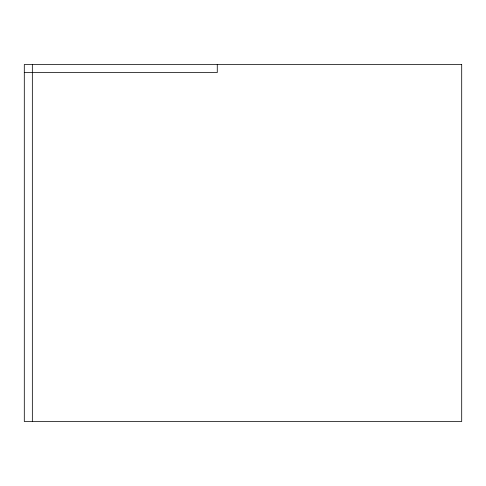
<?xml version="1.0" encoding="UTF-8"?>
<svg xmlns="http://www.w3.org/2000/svg" width="486" height="486" viewBox="0 0 486 486"><rect width="100%" height="100%" fill="white"/><g stroke="black" fill="none" stroke-linecap="round" stroke-linejoin="round"><path stroke-width="0.73" d="M24.3 72.542L217.272 72.542L217.272 64.504M32.343 64.504L32.343 421.496M461.7 64.504L24.3 64.504L24.3 421.496L461.7 421.496L461.7 64.504"/></g></svg>
